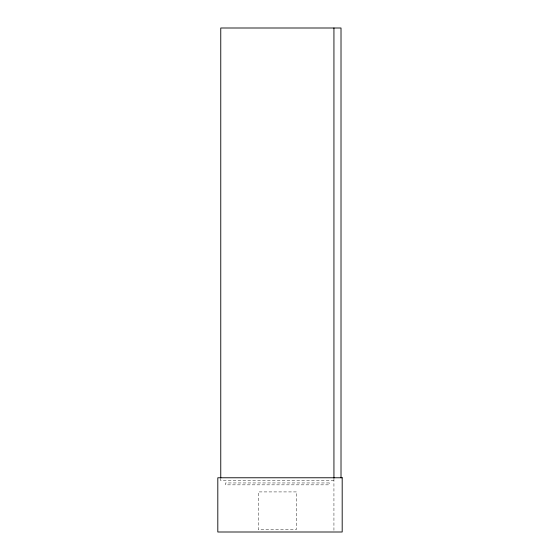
<?xml version="1.0" encoding="UTF-8"?>
<svg xmlns="http://www.w3.org/2000/svg" width="560" height="560" viewBox="0 0 560 560"><rect width="100%" height="100%" fill="white"/><g stroke="black" fill="none" stroke-linecap="round" stroke-linejoin="round"><path stroke-width="0.42" stroke-dasharray="2.8 2.1" d="M333.935 480.718L220.759 480.718L220.759 478.968M333.935 478.625L333.935 530.25M329.224 482.958L225.477 482.958L225.477 484.841L329.224 484.841L329.224 482.958M296.317 491.918L258.314 491.918L258.314 529.641L296.317 529.641L296.317 491.918"/><path stroke-width="0.84" d="M341.012 477.75L341.012 28L220.759 28L220.759 478.093M333.935 28L333.935 478.093M342.188 477.771L217.812 477.771L217.812 532L342.188 532L342.188 477.771"/></g></svg>
